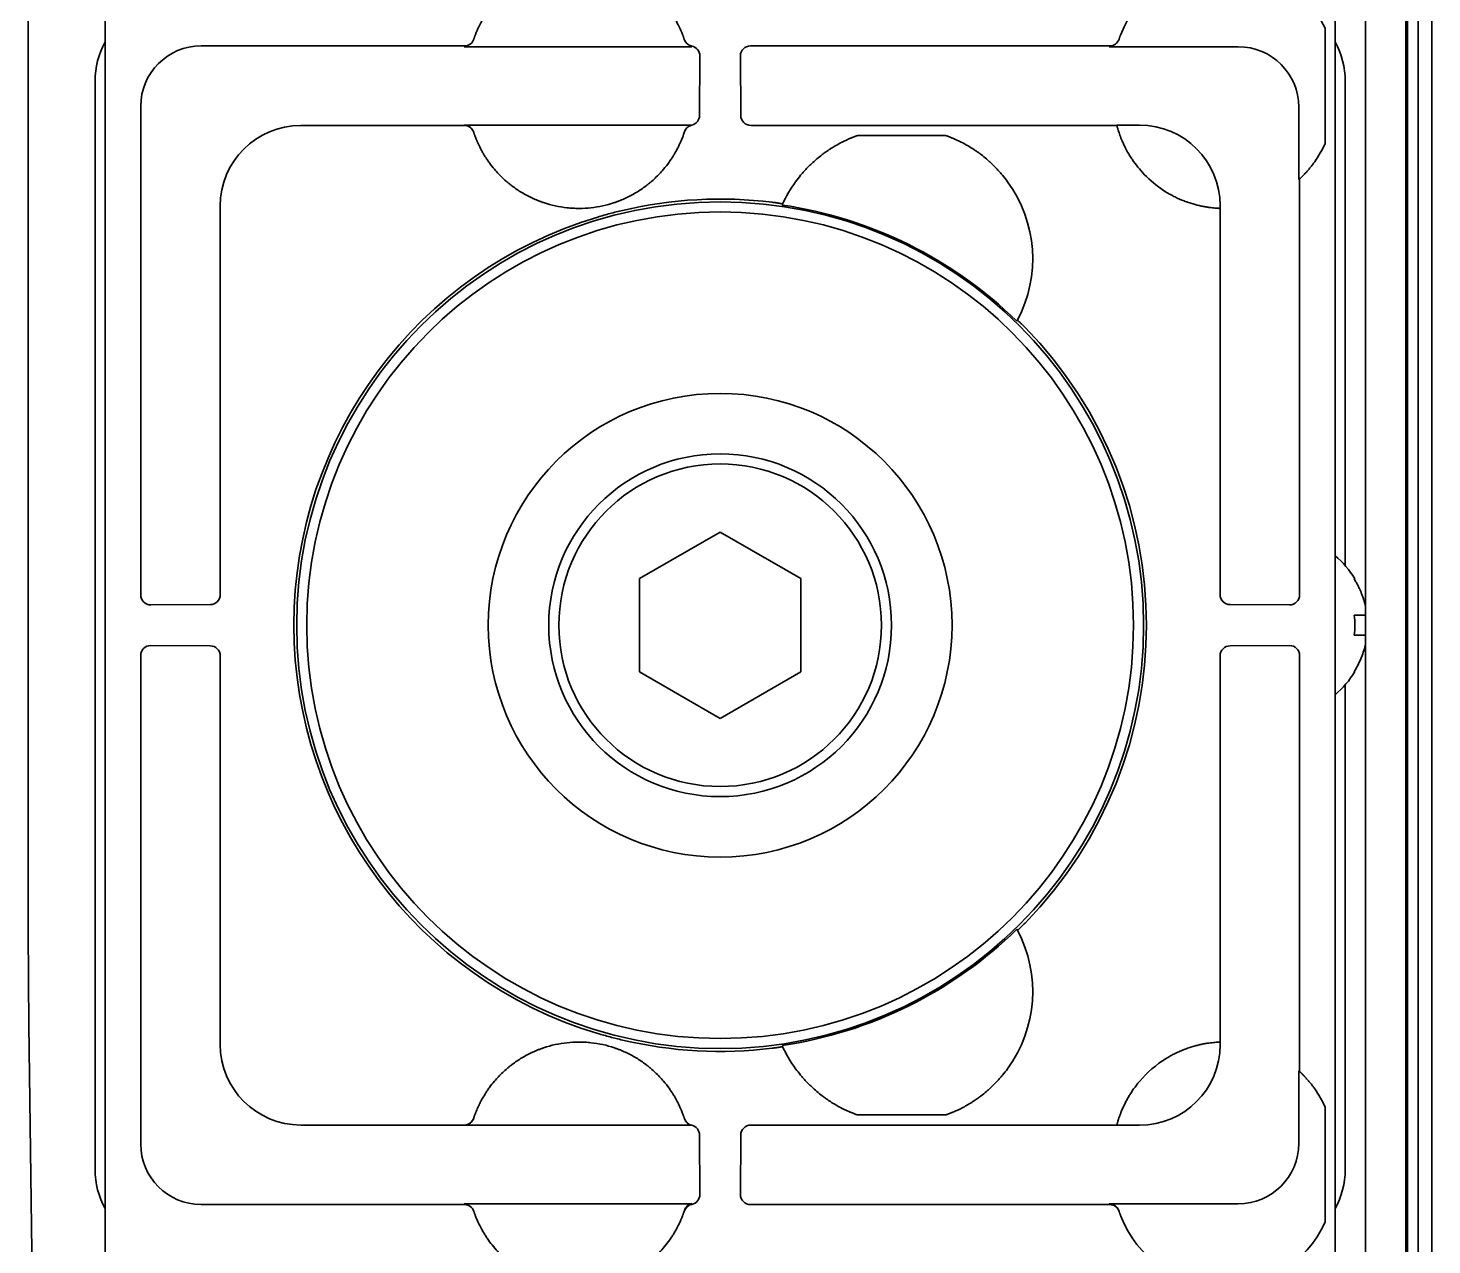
# Model space of a CAD drawing. Extents: x 6336 to 10269, y -393 to 3036.
# Drawn here: x 9109.8 to 9179.4, y 2824 to 2884.3 of the extents above; entities that cross this region are included whole.
import ezdxf

# ---------------------------------------------------------------- set-up
doc = ezdxf.new("R2010")
doc.units = 0
doc.header["$LTSCALE"] = 5
doc.layers.add('1', color=7, linetype='CONTINUOUS', true_color=0xffffff)

msp = doc.modelspace()

# ---------------------------------------------------------------- linework, layer by layer
at = {"layer": '1', "color": 7, "linetype": 'Continuous', "lineweight": 35}
for p, q in [((9178.073, 2899.726), (9178.073, 2264.326)), ((9179.373, 2249.526), (9179.373, 2898.926)), ((9178.684, 2895.926), (9178.684, 2252.526)), ((9109.75, 2893.478), (9109.75, 2842.682)), ((9113.573, 2893.227), (9113.573, 2816.226)), ((9174.573, 2816.226), (9174.573, 2893.227)), ((9176.073, 2891.504), (9176.073, 2855.731)), ((9178.109, 2786.026), (9178.109, 2887.026)), ((9178.159, 2887.026), (9178.159, 2786.026)), ((9131.859, 2883.804), (9131.854, 2883.789)), ((9163.859, 2883.804), (9163.86, 2883.805)), ((9163.86, 2883.807), (9163.864, 2883.818)), ((9174.073, 2884.344), (9174.073, 2878.608)), ((9131.385, 2883.463), (9118.335, 2883.463)), ((9142.547, 2883.424), (9131.372, 2883.424)), ((9163.385, 2883.463), (9145.579, 2883.463)), ((9169.771, 2883.424), (9163.372, 2883.424)), ((9143.051, 2880.019), (9143.066, 2882.963)), ((9145.079, 2882.963), (9145.094, 2880.016)), ((9113.073, 2881.727), (9113.073, 2827.726)), ((9175.073, 2857.678), (9175.073, 2881.727)), ((9115.336, 2880.464), (9115.336, 2856.232)), ((9172.771, 2876.828), (9172.771, 2880.424)), ((9123.279, 2879.519), (9131.375, 2879.519)), ((9131.372, 2879.528), (9142.617, 2879.528)), ((9131.848, 2879.181), (9131.848, 2879.181)), ((9145.594, 2879.519), (9150.288, 2879.519)), ((9150.288, 2879.519), (9150.385, 2879.519)), ((9150.882, 2879.52), (9150.385, 2879.519)), ((9150.883, 2879.52), (9155.263, 2879.52)), ((9155.263, 2879.02), (9150.883, 2879.02)), ((9155.263, 2879.52), (9155.761, 2879.519)), ((9155.761, 2879.519), (9155.858, 2879.519)), ((9155.858, 2879.519), (9163.749, 2879.519)), ((9163.749, 2879.519), (9163.747, 2879.528)), ((9163.747, 2879.528), (9164.876, 2879.528)), ((9172.771, 2876.828), (9172.81, 2876.864)), ((9172.81, 2856.232), (9172.81, 2876.864)), ((9119.28, 2856.247), (9119.28, 2875.52)), ((9168.875, 2875.529), (9168.875, 2875.403)), ((9168.875, 2875.403), (9168.866, 2875.404)), ((9168.866, 2875.404), (9168.866, 2856.247)), ((9140.073, 2857.036), (9144.073, 2859.345)), ((9144.073, 2859.345), (9148.073, 2857.036)), ((9140.073, 2852.417), (9140.073, 2857.036)), ((9148.073, 2857.036), (9148.073, 2852.417)), ((9175.518, 2857.026), (9175.551, 2857.026)), ((9115.836, 2855.733), (9118.78, 2855.748)), ((9169.363, 2855.748), (9172.31, 2855.733)), ((9176.073, 2854.22), (9176.073, 2855.221)), ((9115.336, 2853.22), (9115.336, 2828.989)), ((9118.78, 2853.705), (9115.836, 2853.72)), ((9119.28, 2833.933), (9119.28, 2853.205)), ((9168.866, 2853.205), (9168.866, 2834.049)), ((9172.31, 2853.72), (9169.363, 2853.705)), ((9172.81, 2832.588), (9172.81, 2853.22)), ((9176.073, 2853.71), (9176.073, 2359.737)), ((9144.073, 2850.107), (9140.073, 2852.417)), ((9148.073, 2852.417), (9144.073, 2850.107)), ((9175.073, 2827.726), (9175.073, 2851.774)), ((9175.551, 2852.426), (9175.518, 2852.426)), ((9109.793, 2834.911), (9110.073, 2812.021)), ((9168.866, 2834.049), (9168.875, 2834.049)), ((9168.875, 2834.049), (9168.875, 2833.923)), ((9172.771, 2829.028), (9172.771, 2832.624)), ((9131.849, 2830.273), (9131.849, 2830.273)), ((9150.883, 2830.433), (9155.263, 2830.433)), ((9174.073, 2830.844), (9174.073, 2825.108)), ((9131.375, 2829.933), (9123.279, 2829.933)), ((9142.617, 2829.924), (9131.372, 2829.924)), ((9150.288, 2829.933), (9145.594, 2829.933)), ((9150.385, 2829.933), (9150.288, 2829.933)), ((9150.882, 2829.933), (9150.385, 2829.933)), ((9155.263, 2829.933), (9150.883, 2829.933)), ((9155.761, 2829.933), (9155.263, 2829.933)), ((9155.858, 2829.933), (9155.761, 2829.933)), ((9163.749, 2829.933), (9155.858, 2829.933)), ((9163.747, 2829.924), (9163.749, 2829.933)), ((9164.876, 2829.924), (9163.747, 2829.924)), ((9143.066, 2826.489), (9143.051, 2829.436)), ((9145.094, 2829.436), (9145.079, 2826.489)), ((9118.335, 2825.989), (9131.385, 2825.989)), ((9131.372, 2826.028), (9142.547, 2826.028)), ((9145.579, 2825.989), (9163.385, 2825.989)), ((9163.372, 2826.028), (9169.771, 2826.028)), ((9131.852, 2825.67), (9131.859, 2825.648))]:
    msp.add_line(p, q, dxfattribs=at)
for radius in [21, 20.5, 11.5, 8.5, 8]:
    msp.add_circle((9144.073, 2854.726), radius, dxfattribs=at)
for centre, radius, start, end in [((9169.073, 2882.052), 5.5, 24.61998, 158.89304), ((9169.073, 2880.9), 5.5, 324.66876, 335.38002), ((9169.073, 2880.9), 5.5, 225.48558, 238.47399), ((9153.073, 2872.9), 6.5, 143.94816, 155.25902), ((9153.073, 2872.9), 6.5, 332.04966, 36.05184), ((9144.073, 2854.726), 21.14, 82.96937, 103.24939), ((9144.073, 2854.726), 21.07, 45.69792, 81.61076), ((9144.073, 2854.726), 21.14, 106.69802, 253.30233), ((9144.073, 2854.726), 21.14, 315.6607, 44.3393), ((9171.453, 2854.527), 4.8, 31.37271, 49.458), ((9171.453, 2854.925), 4.8, 310.542, 328.62729), ((9144.073, 2854.726), 21.07, 278.38924, 314.30208), ((9153.073, 2836.552), 6.5, 323.94816, 27.95034), ((9144.073, 2854.726), 21.14, 256.75031, 277.03063), ((9153.073, 2836.552), 6.5, 204.74098, 216.05184), ((9169.073, 2828.552), 5.5, 121.52607, 139.88439), ((9169.073, 2828.552), 5.5, 24.61998, 35.33124), ((9169.073, 2827.4), 5.5, 201.10696, 335.38002)]:
    msp.add_arc(centre, radius, start, end, dxfattribs=at)
for centre, major_axis, ratio, start_param, end_param in [((9131.385, 2883.963), (-0.474, 0.158), 0.999831, 1.892032, 3.138921), ((9142.768, 2883.943), (0.477, 0.15), 0.999767, 3.157291, 4.205088), ((9163.385, 2883.963), (-0.474, 0.159), 0.999831, 1.894839, 3.141593), ((9169.071, 2882.053), (1.747, 5.214), 0.99983, 1.569957, 1.576869), ((9117.073, 2881.726), (-2.829, 2.829), 0.999695, 0.279915, 0.785246), ((9118.336, 2880.463), (-2.122, 2.122), 0.999543, 5.497939, 7.068431), ((9142.547, 2882.924), (0.224, 0.447), 0.99981, 0.22534, 0.463541), ((9142.566, 2882.963), (0.224, 0.448), 0.999239, 5.176082, 6.544021), ((9145.579, 2882.963), (-0.224, 0.448), 0.999239, 5.819644, 7.390288), ((9169.77, 2880.423), (2.122, 2.122), 0.999695, 5.497939, 7.068431), ((9171.072, 2881.726), (2.829, 2.829), 0.999695, 5.497939, 6.003271), ((9142.552, 2880.019), (-0.447, -0.224), 0.99981, 1.330368, 2.677899), ((9145.594, 2880.019), (0.447, -0.224), 0.99981, 3.605286, 5.17593), ((9123.28, 2875.519), (2.828, 2.828), 0.999924, 0.78555, 2.356042), ((9131.375, 2879.019), (-0.475, -0.156), 0.999831, 3.142574, 4.3946), ((9142.779, 2879.045), (-0.476, 0.155), 0.999754, 5.263357, 6.293203), ((9164.875, 2875.528), (-2.829, -2.829), 0.999695, 2.356347, 3.926839), ((13843.254, 2069.685), (-4696.559, 804.417), 0.03512, 6.273761, 6.274076), ((5671.45, 6116.548), (-3486.444, 3247.993), 0.03512, 3.150702, 3.151017), ((9115.836, 2856.233), (0.448, 0.224), 0.999239, 2.678052, 4.248696), ((9118.78, 2856.247), (0.224, 0.447), 0.99981, 3.605286, 5.17593), ((9169.366, 2856.247), (-0.224, 0.447), 0.99981, 1.107255, 2.677899), ((9172.31, 2856.233), (-0.448, 0.224), 0.999239, 2.03449, 3.605134), ((9115.836, 2853.22), (-0.448, 0.224), 0.999239, 5.176082, 6.746726), ((9118.78, 2853.205), (0.224, -0.447), 0.99981, 1.107255, 2.677899), ((9169.366, 2853.205), (-0.224, -0.447), 0.99981, 3.605286, 5.17593), ((9172.31, 2853.22), (0.448, 0.224), 0.999239, 5.819644, 7.390288), ((9109.986, 2842.644), (0.001, -13.518), 0.017454, 4.70958, 5.321395), ((5671.45, -407.096), (3486.444, 3247.993), 0.03512, 6.273761, 6.274076), ((9123.28, 2833.933), (-2.828, 2.828), 0.999924, 0.78555, 2.356042), ((13843.254, 3639.768), (4696.559, 804.417), 0.03512, 3.150702, 3.151017), ((9164.875, 2833.924), (-2.829, 2.829), 0.999695, 2.356347, 3.926839), ((9170.772, -4394.086), (0, 7227.617), 0.017452, 6.267025, 6.267338), ((9131.375, 2830.433), (0.475, -0.156), 0.999831, 5.030486, 6.282512), ((9142.779, 2830.407), (0.476, 0.155), 0.999754, 3.133975, 4.161422), ((9142.552, 2829.433), (-0.447, 0.224), 0.99981, 3.605286, 4.952817), ((9145.594, 2829.433), (0.447, 0.224), 0.99981, 1.107255, 2.677899), ((9118.336, 2828.99), (2.122, 2.122), 0.999543, 2.356347, 3.926839), ((9169.77, 2829.029), (2.122, -2.122), 0.999695, 5.497939, 7.068431), ((9117.073, 2827.727), (-2.829, -2.829), 0.999695, 5.497939, 6.003271), ((9171.072, 2827.727), (2.829, -2.829), 0.999695, 0.279915, 0.785246), ((9131.385, 2825.489), (-0.475, -0.157), 0.999831, 3.145682, 4.39242), ((9142.767, 2825.509), (0.473, -0.161), 0.999761, 2.10121, 3.149501), ((9142.547, 2826.529), (-0.224, 0.447), 0.99981, 2.678052, 2.916971), ((9142.566, 2826.489), (-0.224, 0.448), 0.999239, 2.880101, 4.248696), ((9145.579, 2826.489), (0.224, 0.448), 0.999239, 2.03449, 3.605134), ((9169.074, 2827.9), (5.684, 1.924), 0.999938, 3.132345, 3.139281), ((9163.385, 2825.489), (-0.474, -0.159), 0.999831, 3.141593, 4.388346), ((9169.081, 2827.402), (5.228, 1.734), 0.999252, 3.138522, 3.145428)]:
    msp.add_ellipse(centre, major_axis=major_axis, ratio=ratio, start_param=start_param, end_param=end_param, dxfattribs=at)
for points, knots in [([(9142.206, 2884.029), (9142.106, 2884.289), (9141.987, 2884.539), (9141.833, 2884.81), (9141.815, 2884.84), (9141.78, 2884.899), (9141.762, 2884.929), (9141.707, 2885.017), (9141.669, 2885.076), (9141.553, 2885.247), (9141.472, 2885.358), (9141.216, 2885.681), (9141.031, 2885.883), (9140.779, 2886.118), (9140.702, 2886.187), (9140.623, 2886.255), (9140.57, 2886.299), (9140.543, 2886.321), (9140.407, 2886.43), (9140.297, 2886.512), (9139.956, 2886.745), (9139.719, 2886.883), (9139.348, 2887.063), (9139.222, 2887.118), (9139.061, 2887.182), (9139.029, 2887.194), (9138.964, 2887.218), (9138.931, 2887.23), (9138.833, 2887.265), (9138.767, 2887.286), (9138.438, 2887.389), (9138.17, 2887.45), (9137.764, 2887.512), (9137.627, 2887.527), (9137.421, 2887.543), (9137.318, 2887.549), (9137.214, 2887.552), (9137.144, 2887.553), (9137.11, 2887.553), (9136.797, 2887.554), (9136.523, 2887.533), (9135.981, 2887.451), (9135.713, 2887.39), (9135.416, 2887.298), (9135.383, 2887.287), (9135.317, 2887.266), (9135.284, 2887.254), (9135.186, 2887.22), (9135.121, 2887.196), (9134.928, 2887.12), (9134.802, 2887.065), (9134.432, 2886.885), (9134.194, 2886.748), (9133.91, 2886.553), (9133.826, 2886.493), (9133.743, 2886.431), (9133.688, 2886.388), (9133.66, 2886.367), (9133.525, 2886.258), (9133.421, 2886.168), (9133.119, 2885.886), (9132.933, 2885.685), (9132.677, 2885.362), (9132.596, 2885.251), (9132.499, 2885.107), (9132.48, 2885.079), (9132.442, 2885.02), (9132.423, 2884.991), (9132.368, 2884.903), (9132.333, 2884.843), (9132.161, 2884.542), (9132.042, 2884.293), (9131.942, 2884.033)], [0, 0, 0, 0, 0.0625, 0.0625, 0.070313, 0.070313, 0.078125, 0.078125, 0.09375, 0.09375, 0.125, 0.125, 0.1875, 0.1875, 0.203125, 0.210937, 0.210937, 0.21875, 0.21875, 0.25, 0.25, 0.3125, 0.3125, 0.34375, 0.34375, 0.351562, 0.351562, 0.359375, 0.359375, 0.375, 0.375, 0.4375, 0.4375, 0.46875, 0.46875, 0.484375, 0.492187, 0.492187, 0.5, 0.5, 0.5625, 0.5625, 0.625, 0.625, 0.632812, 0.632812, 0.640625, 0.640625, 0.65625, 0.65625, 0.6875, 0.6875, 0.75, 0.75, 0.765625, 0.773438, 0.773438, 0.78125, 0.78125, 0.8125, 0.8125, 0.875, 0.875, 0.90625, 0.90625, 0.914063, 0.914063, 0.921875, 0.921875, 0.9375, 0.9375, 1, 1, 1, 1]), ([(9131.942, 2884.033), (9131.936, 2884.018), (9131.93, 2884.003), (9131.922, 2883.981), (9131.919, 2883.974), (9131.914, 2883.96), (9131.911, 2883.953), (9131.904, 2883.932), (9131.899, 2883.919), (9131.892, 2883.9), (9131.89, 2883.894), (9131.886, 2883.883), (9131.884, 2883.877), (9131.879, 2883.861), (9131.875, 2883.852), (9131.87, 2883.835), (9131.867, 2883.828), (9131.864, 2883.819), (9131.864, 2883.817), (9131.862, 2883.812), (9131.861, 2883.811), (9131.86, 2883.806), (9131.859, 2883.804), (9131.859, 2883.804)], [0, 0, 0, 0, 0.125, 0.125, 0.1875, 0.1875, 0.25, 0.25, 0.375, 0.375, 0.4375, 0.4375, 0.5, 0.5, 0.625, 0.625, 0.75, 0.75, 0.8125, 0.8125, 0.875, 0.875, 1, 1, 1, 1]), ([(9142.293, 2883.785), (9142.293, 2883.786), (9142.293, 2883.788), (9142.291, 2883.793), (9142.29, 2883.795), (9142.288, 2883.8), (9142.287, 2883.803), (9142.284, 2883.813), (9142.281, 2883.821), (9142.277, 2883.834), (9142.275, 2883.839), (9142.272, 2883.85), (9142.27, 2883.855), (9142.264, 2883.872), (9142.259, 2883.884), (9142.25, 2883.911), (9142.245, 2883.924), (9142.237, 2883.946), (9142.235, 2883.953), (9142.229, 2883.968), (9142.226, 2883.975), (9142.218, 2883.998), (9142.212, 2884.014), (9142.206, 2884.029)], [0, 0, 0, 0, 0.125, 0.125, 0.1875, 0.1875, 0.25, 0.25, 0.375, 0.375, 0.4375, 0.4375, 0.5, 0.5, 0.625, 0.625, 0.75, 0.75, 0.8125, 0.8125, 0.875, 0.875, 1, 1, 1, 1]), ([(9163.942, 2884.033), (9163.939, 2884.026), (9163.936, 2884.018), (9163.93, 2884.003), (9163.928, 2883.996), (9163.919, 2883.974), (9163.914, 2883.96), (9163.904, 2883.932), (9163.899, 2883.919), (9163.892, 2883.9), (9163.89, 2883.894), (9163.886, 2883.882), (9163.884, 2883.877), (9163.879, 2883.861), (9163.875, 2883.852), (9163.87, 2883.835), (9163.867, 2883.828), (9163.863, 2883.816), (9163.862, 2883.812), (9163.86, 2883.807), (9163.86, 2883.806), (9163.859, 2883.805), (9163.859, 2883.804), (9163.859, 2883.804)], [0, 0, 0, 0, 0.0625, 0.0625, 0.125, 0.125, 0.25, 0.25, 0.375, 0.375, 0.4375, 0.4375, 0.5, 0.5, 0.625, 0.625, 0.75, 0.75, 0.875, 0.875, 0.9375, 0.9375, 1, 1, 1, 1]), ([(9131.372, 2879.528), (9131.398, 2879.528), (9131.45, 2879.524), (9131.501, 2879.512), (9131.539, 2879.5), (9131.551, 2879.496), (9131.575, 2879.486), (9131.587, 2879.48), (9131.622, 2879.463), (9131.644, 2879.449), (9131.676, 2879.426), (9131.686, 2879.418), (9131.706, 2879.401), (9131.716, 2879.392), (9131.743, 2879.364), (9131.76, 2879.345), (9131.791, 2879.303), (9131.805, 2879.28), (9131.829, 2879.234), (9131.839, 2879.209), (9131.847, 2879.184)], [0, 0, 0, 0, 0.125, 0.25, 0.25, 0.3125, 0.3125, 0.375, 0.375, 0.5, 0.5, 0.5625, 0.5625, 0.625, 0.625, 0.75, 0.75, 0.875, 0.875, 1, 1, 1, 1]), ([(9131.375, 2879.519), (9131.375, 2879.521), (9131.374, 2879.522), (9131.373, 2879.525), (9131.373, 2879.527), (9131.372, 2879.528)], [0, 0, 0, 0, 0.499999, 0.499999, 1, 1, 1, 1]), ([(9131.85, 2879.176), (9131.85, 2879.175), (9131.853, 2879.166), (9131.863, 2879.135), (9131.875, 2879.103), (9131.883, 2879.078), (9131.885, 2879.073), (9131.889, 2879.063), (9131.891, 2879.057), (9131.897, 2879.041), (9131.901, 2879.029), (9131.915, 2878.991), (9131.936, 2878.935), (9131.962, 2878.868), (9131.984, 2878.814), (9131.991, 2878.796), (9132.007, 2878.757), (9132.016, 2878.737), (9132.043, 2878.676), (9132.062, 2878.633), (9132.124, 2878.499), (9132.171, 2878.402), (9132.241, 2878.274), (9132.255, 2878.248), (9132.284, 2878.195), (9132.299, 2878.169), (9132.345, 2878.09), (9132.377, 2878.037), (9132.444, 2877.93), (9132.479, 2877.876), (9132.534, 2877.794), (9132.553, 2877.767), (9132.591, 2877.713), (9132.61, 2877.686), (9132.708, 2877.551), (9132.791, 2877.446), (9132.879, 2877.343)], [0, 0, 0, 0, 0.0625, 0.125, 0.1875, 0.1875, 0.203125, 0.203125, 0.21875, 0.21875, 0.25, 0.25, 0.3125, 0.375, 0.375, 0.40625, 0.40625, 0.4375, 0.4375, 0.5, 0.5, 0.625, 0.625, 0.65625, 0.65625, 0.6875, 0.6875, 0.75, 0.75, 0.8125, 0.8125, 0.84375, 0.84375, 0.875, 0.875, 1, 1, 1, 1]), ([(9142.111, 2878.695), (9142.145, 2878.772), (9142.173, 2878.842), (9142.21, 2878.935), (9142.221, 2878.964), (9142.236, 2879.004), (9142.24, 2879.017), (9142.249, 2879.042), (9142.253, 2879.053), (9142.273, 2879.108), (9142.284, 2879.142), (9142.296, 2879.176), (9142.299, 2879.185), (9142.302, 2879.194), (9142.302, 2879.196), (9142.303, 2879.199), (9142.304, 2879.2), (9142.304, 2879.2)], [0, 0, 0, 0, 0.25, 0.25, 0.375, 0.375, 0.4375, 0.4375, 0.5, 0.5, 0.75, 0.75, 0.875, 0.875, 0.9375, 0.9375, 1, 1, 1, 1]), ([(9164.866, 2877.357), (9164.764, 2877.478), (9164.669, 2877.601), (9164.536, 2877.789), (9164.494, 2877.852), (9164.433, 2877.947), (9164.403, 2877.994), (9164.374, 2878.042), (9164.355, 2878.074), (9164.345, 2878.089), (9164.261, 2878.232), (9164.195, 2878.356), (9164.108, 2878.533), (9164.08, 2878.591), (9164.042, 2878.676), (9164.024, 2878.718), (9164.006, 2878.759), (9163.995, 2878.787), (9163.989, 2878.8), (9163.94, 2878.92), (9163.904, 2879.017), (9163.86, 2879.145), (9163.847, 2879.185), (9163.832, 2879.232), (9163.829, 2879.241), (9163.823, 2879.259), (9163.821, 2879.268), (9163.813, 2879.293), (9163.808, 2879.309), (9163.794, 2879.355), (9163.779, 2879.409), (9163.768, 2879.449), (9163.761, 2879.473), (9163.759, 2879.481), (9163.756, 2879.493), (9163.754, 2879.499), (9163.751, 2879.512), (9163.749, 2879.518), (9163.749, 2879.519)], [0, 0, 0, 0, 0.125, 0.125, 0.1875, 0.1875, 0.21875, 0.234375, 0.234375, 0.25, 0.25, 0.375, 0.375, 0.4375, 0.4375, 0.46875, 0.484375, 0.484375, 0.5, 0.5, 0.625, 0.625, 0.6875, 0.6875, 0.703125, 0.703125, 0.71875, 0.71875, 0.75, 0.75, 0.8125, 0.875, 0.875, 0.90625, 0.90625, 0.9375, 0.9375, 1, 1, 1, 1]), ([(9141.265, 2877.343), (9141.361, 2877.457), (9141.452, 2877.573), (9141.58, 2877.75), (9141.621, 2877.81), (9141.67, 2877.884), (9141.68, 2877.899), (9141.699, 2877.929), (9141.709, 2877.944), (9141.738, 2877.989), (9141.756, 2878.019), (9141.846, 2878.166), (9141.909, 2878.281), (9141.979, 2878.417), (9141.993, 2878.444), (9142.019, 2878.497), (9142.032, 2878.523), (9142.068, 2878.6), (9142.09, 2878.649), (9142.111, 2878.695)], [0, 0, 0, 0, 0.25, 0.25, 0.375, 0.375, 0.40625, 0.40625, 0.4375, 0.4375, 0.5, 0.5, 0.75, 0.75, 0.8125, 0.8125, 0.875, 0.875, 1, 1, 1, 1]), ([(9149.813, 2878.523), (9149.788, 2878.509), (9149.759, 2878.492), (9149.696, 2878.454), (9149.662, 2878.433), (9149.608, 2878.399), (9149.589, 2878.387), (9149.551, 2878.363), (9149.532, 2878.351), (9149.473, 2878.312), (9149.433, 2878.285), (9149.35, 2878.228), (9149.308, 2878.198), (9149.221, 2878.136), (9149.177, 2878.103), (9149.044, 2878.002), (9148.955, 2877.93), (9148.776, 2877.778), (9148.686, 2877.697), (9148.551, 2877.569), (9148.506, 2877.525), (9148.438, 2877.457), (9148.415, 2877.434), (9148.371, 2877.387), (9148.348, 2877.364), (9148.304, 2877.316), (9148.281, 2877.292), (9148.237, 2877.243), (9148.171, 2877.17), (9148.107, 2877.094), (9147.98, 2876.941), (9147.898, 2876.835), (9147.818, 2876.725)], [0, 0, 0, 0, 0.0625, 0.0625, 0.125, 0.125, 0.15625, 0.15625, 0.1875, 0.1875, 0.25, 0.25, 0.3125, 0.3125, 0.375, 0.375, 0.5, 0.5, 0.625, 0.625, 0.6875, 0.6875, 0.71875, 0.71875, 0.75, 0.75, 0.78125, 0.78125, 0.8125, 0.875, 0.875, 1, 1, 1, 1]), ([(9158.328, 2876.725), (9158.248, 2876.835), (9158.166, 2876.941), (9158.059, 2877.07), (9158.037, 2877.096), (9157.994, 2877.146), (9157.972, 2877.171), (9157.907, 2877.245), (9157.863, 2877.294), (9157.731, 2877.435), (9157.642, 2877.524), (9157.507, 2877.653), (9157.462, 2877.694), (9157.394, 2877.755), (9157.371, 2877.776), (9157.326, 2877.815), (9157.303, 2877.835), (9157.19, 2877.931), (9157.1, 2878.003), (9156.968, 2878.103), (9156.925, 2878.136), (9156.839, 2878.198), (9156.797, 2878.227), (9156.735, 2878.27), (9156.714, 2878.284), (9156.673, 2878.312), (9156.653, 2878.325), (9156.594, 2878.363), (9156.556, 2878.388), (9156.502, 2878.422), (9156.484, 2878.433), (9156.45, 2878.453), (9156.434, 2878.463), (9156.387, 2878.492), (9156.358, 2878.509), (9156.333, 2878.523)], [0, 0, 0, 0, 0.125, 0.125, 0.15625, 0.15625, 0.1875, 0.1875, 0.25, 0.25, 0.375, 0.375, 0.4375, 0.4375, 0.46875, 0.46875, 0.5, 0.5, 0.625, 0.625, 0.6875, 0.6875, 0.75, 0.75, 0.78125, 0.78125, 0.8125, 0.8125, 0.875, 0.875, 0.90625, 0.90625, 0.9375, 0.9375, 1, 1, 1, 1]), ([(9173.56, 2877.719), (9173.524, 2877.668), (9173.487, 2877.618), (9173.412, 2877.52), (9173.375, 2877.472), (9173.298, 2877.378), (9173.259, 2877.332), (9173.201, 2877.265), (9173.181, 2877.243), (9173.143, 2877.2), (9173.124, 2877.179), (9173.086, 2877.139), (9173.067, 2877.119), (9173.04, 2877.09), (9173.031, 2877.081), (9173.013, 2877.063), (9173.005, 2877.054), (9172.962, 2877.01), (9172.93, 2876.979), (9172.896, 2876.946), (9172.889, 2876.939), (9172.877, 2876.927), (9172.871, 2876.922), (9172.854, 2876.906), (9172.844, 2876.897), (9172.832, 2876.885), (9172.829, 2876.882), (9172.823, 2876.876), (9172.82, 2876.874), (9172.813, 2876.867), (9172.811, 2876.865), (9172.81, 2876.864)], [0, 0, 0, 0, 0.125, 0.125, 0.25, 0.25, 0.375, 0.375, 0.4375, 0.4375, 0.5, 0.5, 0.5625, 0.5625, 0.59375, 0.59375, 0.625, 0.625, 0.75, 0.75, 0.78125, 0.78125, 0.8125, 0.8125, 0.875, 0.875, 0.90625, 0.90625, 0.9375, 0.9375, 1, 1, 1, 1]), ([(9132.879, 2877.343), (9133.009, 2877.19), (9133.146, 2877.045), (9133.363, 2876.84), (9133.437, 2876.773), (9133.552, 2876.676), (9133.59, 2876.644), (9133.668, 2876.582), (9133.708, 2876.551), (9133.906, 2876.4), (9134.07, 2876.289), (9134.409, 2876.086), (9134.583, 2875.993), (9134.853, 2875.869), (9134.944, 2875.829), (9135.083, 2875.774), (9135.13, 2875.756), (9135.224, 2875.722), (9135.271, 2875.705), (9135.508, 2875.626), (9135.699, 2875.573), (9136.085, 2875.488), (9136.28, 2875.456), (9136.575, 2875.424), (9136.674, 2875.416), (9136.823, 2875.408), (9136.872, 2875.406), (9136.972, 2875.403), (9137.022, 2875.402), (9137.272, 2875.402), (9137.471, 2875.413), (9137.864, 2875.456), (9138.058, 2875.488), (9138.445, 2875.573), (9138.636, 2875.626), (9138.873, 2875.706), (9138.921, 2875.722), (9139.014, 2875.757), (9139.154, 2875.81), (9139.29, 2875.869), (9139.56, 2875.993), (9139.734, 2876.086), (9140.073, 2876.289), (9140.237, 2876.4), (9140.436, 2876.551), (9140.476, 2876.582), (9140.554, 2876.645), (9140.67, 2876.74), (9140.781, 2876.84), (9140.998, 2877.045), (9141.135, 2877.19), (9141.265, 2877.343)], [0, 0, 0, 0, 0.0625, 0.0625, 0.09375, 0.09375, 0.109375, 0.109375, 0.125, 0.125, 0.1875, 0.1875, 0.25, 0.25, 0.28125, 0.28125, 0.296875, 0.296875, 0.3125, 0.3125, 0.375, 0.375, 0.4375, 0.4375, 0.46875, 0.46875, 0.484375, 0.484375, 0.5, 0.5, 0.5625, 0.5625, 0.625, 0.625, 0.6875, 0.6875, 0.703125, 0.703125, 0.71875, 0.75, 0.75, 0.8125, 0.8125, 0.875, 0.875, 0.890625, 0.890625, 0.90625, 0.9375, 0.9375, 1, 1, 1, 1]), ([(9167.931, 2875.52), (9167.801, 2875.547), (9167.666, 2875.581), (9167.453, 2875.643), (9167.381, 2875.666), (9167.27, 2875.703), (9167.233, 2875.716), (9167.158, 2875.744), (9167.121, 2875.758), (9166.933, 2875.83), (9166.783, 2875.896), (9166.598, 2875.988), (9166.561, 2876.007), (9166.487, 2876.045), (9166.45, 2876.065), (9166.341, 2876.126), (9166.268, 2876.168), (9166.197, 2876.212)], [0, 0, 0, 0, 0.25, 0.25, 0.375, 0.375, 0.4375, 0.4375, 0.5, 0.5, 0.75, 0.75, 0.8125, 0.8125, 0.875, 0.875, 1, 1, 1, 1]), ([(9147.17, 2875.62), (9147.17, 2875.621), (9147.167, 2875.623), (9147.158, 2875.626), (9147.154, 2875.627), (9147.146, 2875.629), (9147.144, 2875.63), (9147.138, 2875.631), (9147.135, 2875.632), (9147.119, 2875.635), (9147.103, 2875.639), (9147.075, 2875.644), (9147.065, 2875.646), (9147.043, 2875.65), (9147.021, 2875.654), (9146.996, 2875.658), (9146.97, 2875.663), (9146.956, 2875.665), (9146.914, 2875.672), (9146.885, 2875.676), (9146.839, 2875.683), (9146.824, 2875.685), (9146.792, 2875.69), (9146.775, 2875.692), (9146.727, 2875.698), (9146.694, 2875.703), (9146.66, 2875.707)], [0, 0, 0, 0, 0.125, 0.125, 0.1875, 0.1875, 0.21875, 0.21875, 0.25, 0.25, 0.375, 0.375, 0.4375, 0.4375, 0.5, 0.5625, 0.5625, 0.625, 0.625, 0.75, 0.75, 0.8125, 0.8125, 0.875, 0.875, 1, 1, 1, 1]), ([(9168.866, 2875.404), (9168.864, 2875.404), (9168.857, 2875.404), (9168.834, 2875.405), (9168.818, 2875.406), (9168.775, 2875.408), (9168.749, 2875.409), (9168.71, 2875.412), (9168.701, 2875.412), (9168.685, 2875.413), (9168.659, 2875.415), (9168.63, 2875.418), (9168.57, 2875.423), (9168.525, 2875.427), (9168.428, 2875.438), (9168.375, 2875.444), (9168.303, 2875.454), (9168.288, 2875.456), (9168.258, 2875.46), (9168.213, 2875.467), (9168.166, 2875.475), (9168.069, 2875.492), (9168.002, 2875.505), (9167.931, 2875.52)], [0, 0, 0, 0, 0.125, 0.125, 0.25, 0.25, 0.375, 0.375, 0.40625, 0.40625, 0.4375, 0.5, 0.5, 0.625, 0.625, 0.75, 0.75, 0.78125, 0.78125, 0.8125, 0.875, 0.875, 1, 1, 1, 1]), ([(9139.228, 2875.303), (9139.125, 2875.279), (9139.022, 2875.254), (9138.816, 2875.202), (9138.611, 2875.149), (9138.406, 2875.092), (9138.202, 2875.035), (9138.1, 2875.005), (9137.999, 2874.974)], [0, 0, 0, 0, 0.25, 0.25, 0.5, 0.75, 0.75, 1, 1, 1, 1]), ([(9159.192, 2869.501), (9159.169, 2869.525), (9159.146, 2869.548), (9159.111, 2869.583), (9159.099, 2869.594), (9159.077, 2869.617), (9159.065, 2869.628), (9159.032, 2869.661), (9159.011, 2869.681), (9158.98, 2869.71), (9158.97, 2869.72), (9158.956, 2869.733), (9158.951, 2869.738), (9158.942, 2869.747), (9158.937, 2869.751), (9158.915, 2869.771), (9158.899, 2869.786), (9158.881, 2869.802), (9158.877, 2869.805), (9158.871, 2869.811), (9158.868, 2869.814), (9158.858, 2869.822), (9158.853, 2869.826), (9158.837, 2869.839), (9158.829, 2869.845), (9158.821, 2869.851), (9158.819, 2869.852), (9158.816, 2869.854), (9158.815, 2869.854), (9158.815, 2869.853)], [0, 0, 0, 0, 0.125, 0.125, 0.1875, 0.1875, 0.25, 0.25, 0.375, 0.375, 0.4375, 0.4375, 0.46875, 0.46875, 0.5, 0.5, 0.625, 0.625, 0.65625, 0.65625, 0.6875, 0.6875, 0.75, 0.75, 0.875, 0.875, 0.9375, 0.9375, 1, 1, 1, 1]), ([(9175.518, 2855.226), (9175.642, 2855.226), (9175.75, 2855.226), (9175.888, 2855.226), (9175.93, 2855.226), (9176.006, 2855.226), (9176.039, 2855.226), (9176.069, 2855.226)], [0, 0, 0, 0, 0.5, 0.5, 0.75, 0.75, 1, 1, 1, 1]), ([(9175.518, 2852.426), (9175.642, 2852.629), (9175.75, 2852.839), (9175.888, 2853.164), (9175.93, 2853.274), (9176.006, 2853.497), (9176.039, 2853.611), (9176.069, 2853.726)], [0, 0, 0, 0, 0.5, 0.5, 0.75, 0.75, 1, 1, 1, 1]), ([(9158.815, 2839.599), (9158.815, 2839.598), (9158.818, 2839.599), (9158.827, 2839.605), (9158.83, 2839.607), (9158.836, 2839.612), (9158.838, 2839.614), (9158.842, 2839.617), (9158.845, 2839.619), (9158.858, 2839.63), (9158.87, 2839.641), (9158.891, 2839.66), (9158.899, 2839.667), (9158.915, 2839.681), (9158.932, 2839.697), (9158.95, 2839.714), (9158.97, 2839.732), (9158.98, 2839.741), (9159.01, 2839.771), (9159.032, 2839.791), (9159.065, 2839.824), (9159.076, 2839.835), (9159.099, 2839.857), (9159.111, 2839.869), (9159.145, 2839.904), (9159.169, 2839.927), (9159.192, 2839.951)], [0, 0, 0, 0, 0.125, 0.125, 0.1875, 0.1875, 0.21875, 0.21875, 0.25, 0.25, 0.375, 0.375, 0.4375, 0.4375, 0.5, 0.5625, 0.5625, 0.625, 0.625, 0.75, 0.75, 0.8125, 0.8125, 0.875, 0.875, 1, 1, 1, 1]), ([(9137.999, 2834.478), (9138.101, 2834.447), (9138.202, 2834.418), (9138.406, 2834.36), (9138.611, 2834.304), (9138.816, 2834.25), (9139.022, 2834.199), (9139.125, 2834.173), (9139.228, 2834.149)], [0, 0, 0, 0, 0.25, 0.25, 0.5, 0.75, 0.75, 1, 1, 1, 1]), ([(9141.265, 2832.109), (9141.135, 2832.262), (9140.998, 2832.407), (9140.781, 2832.613), (9140.706, 2832.679), (9140.592, 2832.776), (9140.553, 2832.808), (9140.475, 2832.871), (9140.436, 2832.901), (9140.237, 2833.052), (9140.073, 2833.163), (9139.735, 2833.366), (9139.56, 2833.459), (9139.29, 2833.584), (9139.199, 2833.623), (9139.06, 2833.678), (9139.014, 2833.696), (9138.92, 2833.73), (9138.873, 2833.747), (9138.636, 2833.827), (9138.445, 2833.879), (9138.059, 2833.964), (9137.864, 2833.996), (9137.569, 2834.028), (9137.47, 2834.036), (9137.321, 2834.044), (9137.271, 2834.046), (9137.172, 2834.049), (9137.121, 2834.05), (9136.871, 2834.05), (9136.673, 2834.039), (9136.28, 2833.996), (9136.085, 2833.964), (9135.699, 2833.879), (9135.507, 2833.826), (9135.27, 2833.747), (9135.223, 2833.73), (9135.129, 2833.696), (9134.99, 2833.642), (9134.853, 2833.584), (9134.584, 2833.459), (9134.409, 2833.367), (9134.071, 2833.163), (9133.906, 2833.052), (9133.707, 2832.901), (9133.668, 2832.87), (9133.59, 2832.808), (9133.474, 2832.712), (9133.363, 2832.612), (9133.146, 2832.407), (9133.009, 2832.262), (9132.879, 2832.109)], [0, 0, 0, 0, 0.0625, 0.0625, 0.09375, 0.09375, 0.109375, 0.109375, 0.125, 0.125, 0.1875, 0.1875, 0.25, 0.25, 0.28125, 0.28125, 0.296875, 0.296875, 0.3125, 0.3125, 0.375, 0.375, 0.4375, 0.4375, 0.46875, 0.46875, 0.484375, 0.484375, 0.5, 0.5, 0.5625, 0.5625, 0.625, 0.625, 0.6875, 0.6875, 0.703125, 0.703125, 0.71875, 0.75, 0.75, 0.8125, 0.8125, 0.875, 0.875, 0.890625, 0.890625, 0.90625, 0.9375, 0.9375, 1, 1, 1, 1]), ([(9146.66, 2833.745), (9146.694, 2833.75), (9146.727, 2833.754), (9146.775, 2833.76), (9146.791, 2833.762), (9146.823, 2833.767), (9146.839, 2833.769), (9146.885, 2833.776), (9146.914, 2833.78), (9146.956, 2833.787), (9146.969, 2833.789), (9146.989, 2833.793), (9146.995, 2833.794), (9147.008, 2833.796), (9147.014, 2833.797), (9147.044, 2833.802), (9147.065, 2833.806), (9147.089, 2833.811), (9147.093, 2833.811), (9147.102, 2833.813), (9147.106, 2833.814), (9147.118, 2833.817), (9147.125, 2833.818), (9147.145, 2833.823), (9147.154, 2833.825), (9147.164, 2833.828), (9147.166, 2833.829), (9147.169, 2833.831), (9147.17, 2833.832), (9147.17, 2833.832)], [0, 0, 0, 0, 0.125, 0.125, 0.1875, 0.1875, 0.25, 0.25, 0.375, 0.375, 0.4375, 0.4375, 0.46875, 0.46875, 0.5, 0.5, 0.625, 0.625, 0.65625, 0.65625, 0.6875, 0.6875, 0.75, 0.75, 0.875, 0.875, 0.9375, 0.9375, 1, 1, 1, 1]), ([(9166.197, 2833.241), (9166.268, 2833.284), (9166.34, 2833.326), (9166.485, 2833.407), (9166.559, 2833.445), (9166.779, 2833.554), (9166.929, 2833.62), (9167.116, 2833.693), (9167.154, 2833.707), (9167.21, 2833.728), (9167.229, 2833.734), (9167.267, 2833.747), (9167.36, 2833.78), (9167.451, 2833.808), (9167.594, 2833.85), (9167.663, 2833.869), (9167.8, 2833.904), (9167.866, 2833.919), (9167.931, 2833.933)], [0, 0, 0, 0, 0.125, 0.125, 0.25, 0.25, 0.5, 0.5, 0.5625, 0.5625, 0.59375, 0.59375, 0.625, 0.75, 0.75, 0.875, 0.875, 1, 1, 1, 1]), ([(9167.931, 2833.933), (9168.002, 2833.948), (9168.07, 2833.961), (9168.198, 2833.983), (9168.258, 2833.992), (9168.372, 2834.008), (9168.425, 2834.014), (9168.524, 2834.025), (9168.569, 2834.03), (9168.65, 2834.036), (9168.685, 2834.039), (9168.747, 2834.043), (9168.774, 2834.044), (9168.817, 2834.047), (9168.851, 2834.048), (9168.864, 2834.049), (9168.866, 2834.049)], [0, 0, 0, 0, 0.125, 0.125, 0.25, 0.25, 0.375, 0.375, 0.5, 0.5, 0.625, 0.625, 0.75, 0.75, 0.875, 1, 1, 1, 1]), ([(9147.818, 2832.727), (9147.898, 2832.617), (9147.98, 2832.512), (9148.107, 2832.358), (9148.15, 2832.308), (9148.215, 2832.233), (9148.237, 2832.209), (9148.281, 2832.16), (9148.304, 2832.136), (9148.348, 2832.088), (9148.371, 2832.065), (9148.415, 2832.018), (9148.438, 2831.995), (9148.506, 2831.927), (9148.551, 2831.883), (9148.686, 2831.755), (9148.776, 2831.674), (9148.955, 2831.522), (9149.044, 2831.45), (9149.177, 2831.349), (9149.221, 2831.316), (9149.308, 2831.254), (9149.35, 2831.224), (9149.433, 2831.167), (9149.473, 2831.14), (9149.532, 2831.102), (9149.551, 2831.089), (9149.589, 2831.065), (9149.608, 2831.053), (9149.662, 2831.019), (9149.696, 2830.998), (9149.759, 2830.961), (9149.788, 2830.944), (9149.813, 2830.929)], [0, 0, 0, 0, 0.125, 0.125, 0.1875, 0.1875, 0.21875, 0.21875, 0.25, 0.25, 0.28125, 0.28125, 0.3125, 0.3125, 0.375, 0.375, 0.5, 0.5, 0.625, 0.625, 0.6875, 0.6875, 0.75, 0.75, 0.8125, 0.8125, 0.84375, 0.84375, 0.875, 0.875, 0.9375, 0.9375, 1, 1, 1, 1]), ([(9156.333, 2830.929), (9156.358, 2830.944), (9156.387, 2830.961), (9156.434, 2830.989), (9156.45, 2830.999), (9156.485, 2831.02), (9156.502, 2831.031), (9156.556, 2831.065), (9156.594, 2831.089), (9156.653, 2831.127), (9156.673, 2831.141), (9156.714, 2831.168), (9156.735, 2831.182), (9156.797, 2831.225), (9156.839, 2831.255), (9156.925, 2831.317), (9156.969, 2831.349), (9157.1, 2831.449), (9157.19, 2831.521), (9157.303, 2831.617), (9157.326, 2831.637), (9157.371, 2831.677), (9157.44, 2831.737), (9157.507, 2831.8), (9157.642, 2831.928), (9157.731, 2832.018), (9157.863, 2832.159), (9157.907, 2832.207), (9157.972, 2832.281), (9157.994, 2832.306), (9158.037, 2832.357), (9158.059, 2832.382), (9158.166, 2832.511), (9158.248, 2832.617), (9158.328, 2832.727)], [0, 0, 0, 0, 0.0625, 0.0625, 0.09375, 0.09375, 0.125, 0.125, 0.1875, 0.1875, 0.21875, 0.21875, 0.25, 0.25, 0.3125, 0.3125, 0.375, 0.375, 0.5, 0.5, 0.53125, 0.53125, 0.5625, 0.625, 0.625, 0.75, 0.75, 0.8125, 0.8125, 0.84375, 0.84375, 0.875, 0.875, 1, 1, 1, 1]), ([(9172.81, 2832.588), (9172.811, 2832.587), (9172.813, 2832.585), (9172.822, 2832.577), (9172.828, 2832.571), (9172.84, 2832.56), (9172.845, 2832.556), (9172.854, 2832.547), (9172.859, 2832.542), (9172.876, 2832.526), (9172.888, 2832.514), (9172.909, 2832.494), (9172.916, 2832.487), (9172.931, 2832.473), (9172.938, 2832.465), (9172.962, 2832.442), (9172.978, 2832.426), (9173.012, 2832.391), (9173.03, 2832.373), (9173.057, 2832.344), (9173.066, 2832.334), (9173.085, 2832.315), (9173.094, 2832.305), (9173.141, 2832.254), (9173.18, 2832.212), (9173.238, 2832.145), (9173.257, 2832.122), (9173.296, 2832.076), (9173.316, 2832.053), (9173.374, 2831.981), (9173.412, 2831.933), (9173.487, 2831.834), (9173.524, 2831.784), (9173.56, 2831.733)], [0, 0, 0, 0, 0.0625, 0.0625, 0.125, 0.125, 0.15625, 0.15625, 0.1875, 0.1875, 0.25, 0.25, 0.28125, 0.28125, 0.3125, 0.3125, 0.375, 0.375, 0.4375, 0.4375, 0.46875, 0.46875, 0.5, 0.5, 0.625, 0.625, 0.6875, 0.6875, 0.75, 0.75, 0.875, 0.875, 1, 1, 1, 1]), ([(9132.879, 2832.109), (9132.791, 2832.006), (9132.709, 2831.901), (9132.592, 2831.741), (9132.554, 2831.688), (9132.499, 2831.607), (9132.481, 2831.58), (9132.446, 2831.525), (9132.429, 2831.498), (9132.344, 2831.363), (9132.283, 2831.258), (9132.202, 2831.106), (9132.176, 2831.056), (9132.145, 2830.996), (9132.14, 2830.984), (9132.128, 2830.96), (9132.122, 2830.948), (9132.105, 2830.912), (9132.094, 2830.889), (9132.042, 2830.777), (9132.007, 2830.695), (9131.97, 2830.605), (9131.963, 2830.587), (9131.953, 2830.562), (9131.95, 2830.554), (9131.943, 2830.537), (9131.928, 2830.498), (9131.905, 2830.434), (9131.889, 2830.39), (9131.878, 2830.36), (9131.875, 2830.351), (9131.87, 2830.335), (9131.867, 2830.327), (9131.86, 2830.307), (9131.853, 2830.286), (9131.85, 2830.278), (9131.85, 2830.276)], [0, 0, 0, 0, 0.125, 0.125, 0.1875, 0.1875, 0.21875, 0.21875, 0.25, 0.25, 0.375, 0.375, 0.4375, 0.4375, 0.453125, 0.453125, 0.46875, 0.46875, 0.5, 0.5, 0.625, 0.625, 0.65625, 0.65625, 0.671875, 0.671875, 0.6875, 0.75, 0.8125, 0.8125, 0.84375, 0.84375, 0.875, 0.875, 0.9375, 1, 1, 1, 1]), ([(9142.111, 2830.757), (9142.09, 2830.803), (9142.068, 2830.852), (9142.02, 2830.953), (9141.995, 2831.005), (9141.953, 2831.087), (9141.931, 2831.128), (9141.908, 2831.171), (9141.892, 2831.199), (9141.884, 2831.214), (9141.844, 2831.286), (9141.81, 2831.344), (9141.739, 2831.462), (9141.701, 2831.521), (9141.642, 2831.61), (9141.622, 2831.64), (9141.581, 2831.7), (9141.56, 2831.73), (9141.452, 2831.879), (9141.361, 2831.996), (9141.265, 2832.109)], [0, 0, 0, 0, 0.125, 0.125, 0.25, 0.25, 0.3125, 0.34375, 0.34375, 0.375, 0.375, 0.5, 0.5, 0.625, 0.625, 0.6875, 0.6875, 0.75, 0.75, 1, 1, 1, 1]), ([(9163.749, 2829.933), (9163.749, 2829.935), (9163.751, 2829.94), (9163.755, 2829.958), (9163.762, 2829.983), (9163.773, 2830.022), (9163.781, 2830.052), (9163.783, 2830.058), (9163.786, 2830.07), (9163.788, 2830.077), (9163.794, 2830.097), (9163.799, 2830.112), (9163.812, 2830.157), (9163.833, 2830.224), (9163.859, 2830.304), (9163.881, 2830.368), (9163.893, 2830.401), (9163.906, 2830.436), (9163.914, 2830.46), (9163.919, 2830.472), (9163.941, 2830.533), (9163.961, 2830.583), (9164.026, 2830.742), (9164.076, 2830.855), (9164.15, 2831.005), (9164.165, 2831.036), (9164.197, 2831.097), (9164.213, 2831.127), (9164.263, 2831.22), (9164.298, 2831.282), (9164.372, 2831.408), (9164.41, 2831.471), (9164.472, 2831.566), (9164.493, 2831.598), (9164.536, 2831.661), (9164.558, 2831.693), (9164.669, 2831.851), (9164.765, 2831.975), (9164.867, 2832.096)], [0, 0, 0, 0, 0.0625, 0.0625, 0.125, 0.1875, 0.1875, 0.203125, 0.203125, 0.21875, 0.21875, 0.25, 0.25, 0.3125, 0.375, 0.375, 0.40625, 0.421875, 0.421875, 0.4375, 0.4375, 0.5, 0.5, 0.625, 0.625, 0.65625, 0.65625, 0.6875, 0.6875, 0.75, 0.75, 0.8125, 0.8125, 0.84375, 0.84375, 0.875, 0.875, 1, 1, 1, 1]), ([(9155.687, 2830.601), (9156.045, 2830.759), (9156.247, 2830.879), (9156.333, 2830.929), (9156.333, 2830.929), (9156.333, 2830.929)], [0, 0, 0, 0, 0.99996, 0.99996, 1, 1, 1, 1]), ([(9131.847, 2830.268), (9131.839, 2830.243), (9131.819, 2830.195), (9131.792, 2830.15), (9131.768, 2830.119), (9131.76, 2830.108), (9131.743, 2830.088), (9131.734, 2830.079), (9131.707, 2830.051), (9131.687, 2830.034), (9131.655, 2830.011), (9131.644, 2830.004), (9131.622, 2829.99), (9131.61, 2829.984), (9131.576, 2829.966), (9131.552, 2829.956), (9131.502, 2829.94), (9131.476, 2829.934), (9131.425, 2829.926), (9131.398, 2829.924), (9131.372, 2829.924)], [0, 0, 0, 0, 0.125, 0.25, 0.25, 0.3125, 0.3125, 0.375, 0.375, 0.5, 0.5, 0.5625, 0.5625, 0.625, 0.625, 0.75, 0.75, 0.875, 0.875, 1, 1, 1, 1]), ([(9142.304, 2830.252), (9142.303, 2830.255), (9142.299, 2830.268), (9142.287, 2830.303), (9142.282, 2830.318), (9142.273, 2830.343), (9142.27, 2830.352), (9142.263, 2830.372), (9142.259, 2830.382), (9142.24, 2830.437), (9142.22, 2830.49), (9142.184, 2830.581), (9142.171, 2830.614), (9142.15, 2830.666), (9142.142, 2830.683), (9142.127, 2830.72), (9142.119, 2830.738), (9142.111, 2830.757)], [0, 0, 0, 0, 0.25, 0.25, 0.375, 0.375, 0.4375, 0.4375, 0.5, 0.5, 0.75, 0.75, 0.875, 0.875, 0.9375, 0.9375, 1, 1, 1, 1]), ([(9131.372, 2829.924), (9131.373, 2829.925), (9131.373, 2829.927), (9131.374, 2829.93), (9131.375, 2829.932), (9131.375, 2829.933)], [0, 0, 0, 0, 0.496999, 0.496999, 1, 1, 1, 1]), ([(9142.307, 2825.71), (9142.321, 2825.751), (9142.339, 2825.789), (9142.367, 2825.834), (9142.373, 2825.843), (9142.386, 2825.86), (9142.392, 2825.869), (9142.413, 2825.893), (9142.442, 2825.924), (9142.475, 2825.951), (9142.501, 2825.97), (9142.51, 2825.976), (9142.528, 2825.987), (9142.537, 2825.992), (9142.584, 2826.017), (9142.623, 2826.033), (9142.665, 2826.043)], [0, 0, 0, 0, 0.25, 0.25, 0.3125, 0.3125, 0.375, 0.375, 0.5, 0.625, 0.625, 0.6875, 0.6875, 0.75, 0.75, 1, 1, 1, 1]), ([(9142.665, 2826.043), (9142.665, 2826.036), (9142.666, 2826.03), (9142.666, 2826.015), (9142.667, 2826.007), (9142.667, 2825.999)], [0, 0, 0, 0, 0.441588, 0.441588, 1, 1, 1, 1]), ([(9163.372, 2826.028), (9163.398, 2826.028), (9163.45, 2826.024), (9163.501, 2826.012), (9163.539, 2826), (9163.551, 2825.996), (9163.575, 2825.986), (9163.587, 2825.98), (9163.622, 2825.963), (9163.644, 2825.949), (9163.676, 2825.926), (9163.686, 2825.918), (9163.706, 2825.901), (9163.716, 2825.892), (9163.743, 2825.864), (9163.76, 2825.845), (9163.791, 2825.803), (9163.805, 2825.78), (9163.829, 2825.734), (9163.839, 2825.709), (9163.847, 2825.684)], [0, 0, 0, 0, 0.125, 0.25, 0.25, 0.3125, 0.3125, 0.375, 0.375, 0.5, 0.5, 0.5625, 0.5625, 0.625, 0.625, 0.75, 0.75, 0.875, 0.875, 1, 1, 1, 1]), ([(9131.859, 2825.648), (9131.859, 2825.648), (9131.86, 2825.646), (9131.861, 2825.642), (9131.862, 2825.64), (9131.863, 2825.636), (9131.864, 2825.633), (9131.867, 2825.624), (9131.87, 2825.617), (9131.874, 2825.605), (9131.875, 2825.601), (9131.879, 2825.591), (9131.88, 2825.586), (9131.886, 2825.57), (9131.89, 2825.559), (9131.897, 2825.54), (9131.899, 2825.534), (9131.904, 2825.52), (9131.906, 2825.514), (9131.914, 2825.493), (9131.919, 2825.479), (9131.927, 2825.457), (9131.93, 2825.449), (9131.936, 2825.434), (9131.939, 2825.427), (9131.942, 2825.419)], [0, 0, 0, 0, 0.125, 0.125, 0.1875, 0.1875, 0.25, 0.25, 0.375, 0.375, 0.4375, 0.4375, 0.5, 0.5, 0.625, 0.625, 0.6875, 0.6875, 0.75, 0.75, 0.875, 0.875, 0.9375, 0.9375, 1, 1, 1, 1]), ([(9131.942, 2825.419), (9132.042, 2825.16), (9132.161, 2824.91), (9132.316, 2824.639), (9132.333, 2824.609), (9132.369, 2824.549), (9132.387, 2824.52), (9132.442, 2824.431), (9132.48, 2824.373), (9132.596, 2824.202), (9132.677, 2824.091), (9132.933, 2823.768), (9133.119, 2823.567), (9133.371, 2823.332), (9133.448, 2823.263), (9133.527, 2823.196), (9133.58, 2823.151), (9133.607, 2823.129), (9133.742, 2823.021), (9133.853, 2822.938), (9134.194, 2822.705), (9134.431, 2822.568), (9134.802, 2822.389), (9134.928, 2822.333), (9135.089, 2822.27), (9135.121, 2822.258), (9135.186, 2822.233), (9135.219, 2822.222), (9135.317, 2822.187), (9135.383, 2822.165), (9135.713, 2822.064), (9135.98, 2822.003), (9136.387, 2821.941), (9136.523, 2821.926), (9136.729, 2821.91), (9136.833, 2821.904), (9136.936, 2821.901), (9137.006, 2821.9), (9137.041, 2821.9), (9137.353, 2821.9), (9137.627, 2821.921), (9138.169, 2822.003), (9138.437, 2822.065), (9138.734, 2822.157), (9138.767, 2822.167), (9138.833, 2822.189), (9138.866, 2822.2), (9138.964, 2822.235), (9139.029, 2822.259), (9139.222, 2822.335), (9139.347, 2822.39), (9139.718, 2822.57), (9139.955, 2822.707), (9140.239, 2822.902), (9140.323, 2822.962), (9140.406, 2823.025), (9140.461, 2823.067), (9140.488, 2823.089), (9140.624, 2823.197), (9140.728, 2823.288), (9141.029, 2823.57), (9141.215, 2823.771), (9141.471, 2824.094), (9141.552, 2824.205), (9141.649, 2824.349), (9141.668, 2824.378), (9141.706, 2824.436), (9141.725, 2824.465), (9141.78, 2824.554), (9141.815, 2824.613), (9141.987, 2824.914), (9142.105, 2825.164), (9142.205, 2825.423)], [0, 0, 0, 0, 0.0625, 0.0625, 0.070313, 0.070313, 0.078125, 0.078125, 0.09375, 0.09375, 0.125, 0.125, 0.1875, 0.1875, 0.203125, 0.210938, 0.210938, 0.21875, 0.21875, 0.25, 0.25, 0.3125, 0.3125, 0.34375, 0.34375, 0.351563, 0.351563, 0.359375, 0.359375, 0.375, 0.375, 0.4375, 0.4375, 0.46875, 0.46875, 0.484375, 0.492188, 0.492188, 0.5, 0.5, 0.5625, 0.5625, 0.625, 0.625, 0.632812, 0.632812, 0.640625, 0.640625, 0.65625, 0.65625, 0.6875, 0.6875, 0.75, 0.75, 0.765625, 0.773437, 0.773437, 0.78125, 0.78125, 0.8125, 0.8125, 0.875, 0.875, 0.90625, 0.90625, 0.914062, 0.914062, 0.921875, 0.921875, 0.9375, 0.9375, 1, 1, 1, 1]), ([(9142.205, 2825.423), (9142.211, 2825.439), (9142.217, 2825.454), (9142.226, 2825.477), (9142.228, 2825.484), (9142.234, 2825.499), (9142.236, 2825.506), (9142.244, 2825.528), (9142.249, 2825.542), (9142.256, 2825.561), (9142.259, 2825.567), (9142.263, 2825.58), (9142.265, 2825.586), (9142.271, 2825.603), (9142.274, 2825.613), (9142.279, 2825.627), (9142.281, 2825.631), (9142.283, 2825.639), (9142.285, 2825.643), (9142.288, 2825.652), (9142.29, 2825.658), (9142.291, 2825.663), (9142.292, 2825.664), (9142.292, 2825.666), (9142.293, 2825.667), (9142.293, 2825.667)], [0, 0, 0, 0, 0.125, 0.125, 0.1875, 0.1875, 0.25, 0.25, 0.375, 0.375, 0.4375, 0.4375, 0.5, 0.5, 0.625, 0.625, 0.6875, 0.6875, 0.75, 0.75, 0.875, 0.875, 0.9375, 0.9375, 1, 1, 1, 1]), ([(9163.859, 2825.648), (9163.859, 2825.648), (9163.86, 2825.646), (9163.862, 2825.64), (9163.863, 2825.636), (9163.867, 2825.624), (9163.87, 2825.617), (9163.875, 2825.601), (9163.879, 2825.591), (9163.886, 2825.57), (9163.89, 2825.558), (9163.899, 2825.533), (9163.904, 2825.52), (9163.912, 2825.5), (9163.914, 2825.492), (9163.92, 2825.478), (9163.922, 2825.471), (9163.93, 2825.449), (9163.936, 2825.434), (9163.942, 2825.419)], [0, 0, 0, 0, 0.125, 0.125, 0.25, 0.25, 0.375, 0.375, 0.5, 0.5, 0.625, 0.625, 0.75, 0.75, 0.8125, 0.8125, 0.875, 0.875, 1, 1, 1, 1])]:
    msp.add_open_spline(points, degree=3, knots=knots, dxfattribs=at)
for points, degree in [([(9131.847, 2883.766), (9131.854, 2883.789)], 1), ([(9142.181, 2884.093), (9142.206, 2884.029)], 1), ([(9131.848, 2879.181), (9131.847, 2879.185)], 1), ([(9142.304, 2879.2), (9142.305, 2879.204), (9142.306, 2879.207), (9142.307, 2879.21)], 3), ([(9150.385, 2879.519), (9150.353, 2879.519), (9150.32, 2879.519), (9150.288, 2879.519)], 3), ([(9150.883, 2879.02), (9150.459, 2878.851)], 1), ([(9155.687, 2878.851), (9155.263, 2879.02)], 1), ([(9155.761, 2879.519), (9155.793, 2879.519), (9155.825, 2879.519), (9155.858, 2879.519)], 3), ([(9150.459, 2878.851), (9150.109, 2878.697), (9149.901, 2878.574), (9149.813, 2878.523)], 3), ([(9156.333, 2878.523), (9156.246, 2878.573), (9156.045, 2878.694), (9155.687, 2878.851)], 3), ([(9165.217, 2876.978), (9165.093, 2877.1), (9164.976, 2877.226), (9164.866, 2877.357)], 3), ([(9176.069, 2855.726), (9176.055, 2855.78), (9176.025, 2855.889), (9175.974, 2856.05), (9175.918, 2856.209), (9175.857, 2856.364), (9175.791, 2856.516), (9175.716, 2856.673), (9175.629, 2856.839), (9175.557, 2856.962), (9175.518, 2857.026)], 3), ([(9175.518, 2854.226), (9175.54, 2854.393), (9175.562, 2854.726), (9175.54, 2855.059), (9175.518, 2855.226)], 3), ([(9176.069, 2855.226), (9176.072, 2855.252), (9176.078, 2855.303), (9176.083, 2855.377), (9176.085, 2855.449), (9176.085, 2855.519), (9176.082, 2855.588), (9176.077, 2855.657), (9176.072, 2855.703), (9176.069, 2855.726)], 3), ([(9176.069, 2854.226), (9176.055, 2854.226), (9176.025, 2854.226), (9175.974, 2854.226), (9175.918, 2854.226), (9175.857, 2854.226), (9175.791, 2854.226), (9175.716, 2854.226), (9175.629, 2854.226), (9175.557, 2854.226), (9175.518, 2854.226)], 3), ([(9176.069, 2853.726), (9176.072, 2853.75), (9176.077, 2853.797), (9176.082, 2853.869), (9176.085, 2853.94), (9176.085, 2854.012), (9176.082, 2854.083), (9176.077, 2854.155), (9176.072, 2854.202), (9176.069, 2854.226)], 3), ([(9149.813, 2830.929), (9149.901, 2830.878), (9150.109, 2830.755), (9150.459, 2830.601)], 3), ([(9131.847, 2830.267), (9131.849, 2830.273)], 1), ([(9142.307, 2830.242), (9142.306, 2830.245), (9142.305, 2830.249), (9142.304, 2830.252)], 3), ([(9150.459, 2830.601), (9150.883, 2830.433)], 1), ([(9155.263, 2830.433), (9155.687, 2830.601)], 1), ([(9150.385, 2829.933), (9150.353, 2829.933), (9150.32, 2829.933), (9150.288, 2829.933)], 3), ([(9155.761, 2829.933), (9155.793, 2829.933), (9155.825, 2829.933), (9155.858, 2829.933)], 3), ([(9131.852, 2825.67), (9131.847, 2825.686)], 1), ([(9142.293, 2825.667), (9142.298, 2825.681), (9142.302, 2825.696), (9142.307, 2825.71)], 3)]:
    msp.add_open_spline(points, degree=degree, dxfattribs=at)

doc.saveas('drawing.dxf')
